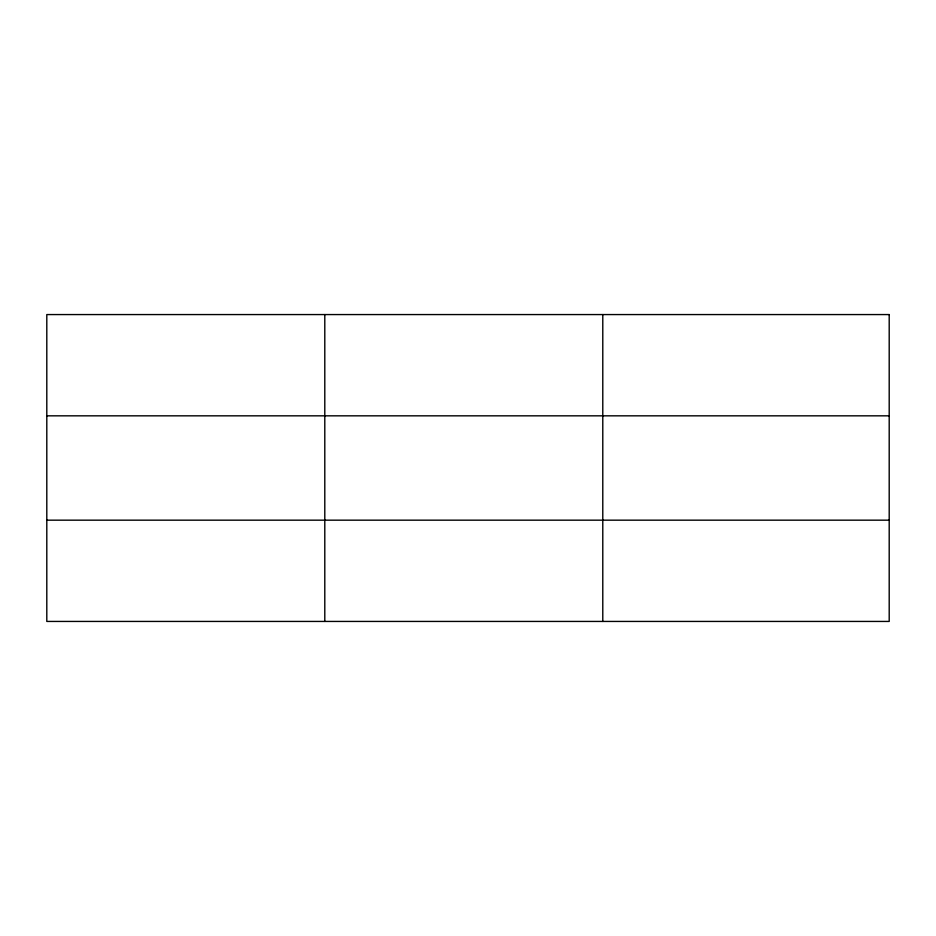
<?xml version="1.0" encoding="UTF-8"?>
<svg xmlns="http://www.w3.org/2000/svg" width="936" height="936" viewBox="0 0 936 936"><rect width="100%" height="100%" fill="white"/><g stroke="black" fill="none" stroke-linecap="round" stroke-linejoin="round"><path stroke-width="1.4" d="M324.792 621.434L324.792 314.566M602.784 621.434L602.784 314.566M46.8 415.83L889.2 415.83M46.8 520.17L889.2 520.17M889.2 314.566L889.2 621.434L46.8 621.434L46.8 314.566L889.2 314.566"/></g></svg>
